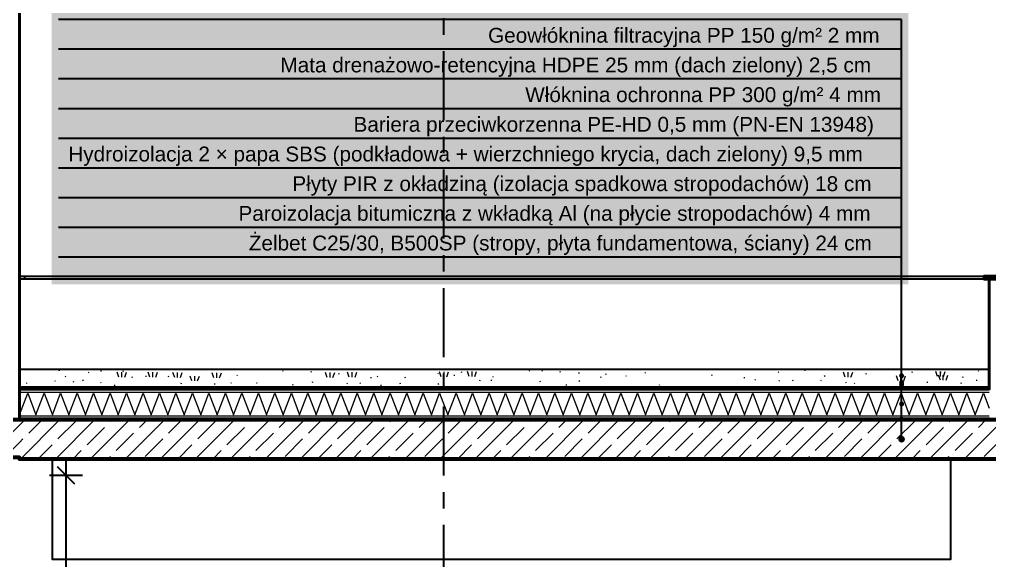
# Model space of a CAD drawing. Header units: metres. Extents: x -12.4 to 53.1, y -2.2 to 12.7.
# Drawn here: x 44.1 to 49.99, y 2.14 to 5.43 of the extents above; entities that cross this region are included whole.
import ezdxf

# ---------------------------------------------------------------- set-up
doc = ezdxf.new("R2010")
doc.units = ezdxf.units.M
for name, pattern in [('HYDRO_OKNA', [4.5, 1.5, -3]), ('KRESKOWA_3_1', [4, 3, -1]), ('PUNKTOWA', [10.5, 8.4, -1.05, 0, -1.05])]:
    doc.linetypes.add(name, pattern=pattern)
for name, color, linetype, lineweight in [('A-IZOL-WODNA', 5, 'Continuous', 100), ('A-KRESKOWANIE', 8, 'Continuous', 18), ('A-MASKA', 7, 'Continuous', 18), ('A-OPISY', 2, 'Continuous', 25), ('A-OSIE', 1, 'PUNKTOWA', 25), ('A-SCIANY-IZOL', 4, 'Continuous', 35), ('A-STROPY', 7, 'Continuous', 50), ('A-WARSTWY', 8, 'Continuous', 25), ('A-WIDOK', 7, 'Continuous', 25), ('A-WYMIARY', 1, 'Continuous', 25)]:
    doc.layers.add(name, color=color, linetype=linetype, lineweight=lineweight)
doc.styles.add('PL_ARIAL', font='arial.ttf')

msp = doc.modelspace()

# ---------------------------------------------------------------- hatches: boundary and pattern name
at = {"layer": 'A-MASKA', "true_color": 0xffffff}
for points in [[(46.9265, 5.2477), (49.431, 5.2477), (49.431, 5.3925), (46.9265, 5.3925)], [(45.6663, 5.0677), (49.431, 5.0677), (49.431, 5.2125), (45.6663, 5.2125)], [(47.1518, 4.8877), (49.431, 4.8877), (49.431, 5.0325), (47.1518, 5.0325)], [(46.11, 4.7077), (49.431, 4.7077), (49.431, 4.8525), (46.11, 4.8525)], [(44.379, 4.5277), (49.431, 4.5277), (49.431, 4.6725), (44.379, 4.6725)], [(45.7389, 4.3477), (49.431, 4.3477), (49.431, 4.4925), (45.7389, 4.4925)], [(45.4118, 4.1677), (49.431, 4.1677), (49.431, 4.3125), (45.4118, 4.3125)], [(45.4745, 3.9877), (49.431, 3.9877), (49.431, 4.1325), (45.4745, 4.1325)]]:
    msp.add_hatch(color=7, dxfattribs=at).paths.add_polyline_path(points)
at = {"layer": 'A-OPISY', "true_color": 0xffffff}
msp.add_hatch(color=7, dxfattribs=at).paths.add_polyline_path([(44.2965, 3.82), (49.4935, 3.82), (49.4935, 6.433), (44.2965, 6.433)])
at = {"layer": 'A-OPISY', "true_color": 0x000000}
for points in [[(49.4685, 3.265), (49.468, 3.2689), (49.4665, 3.2725), (49.4641, 3.2756), (49.461, 3.278), (49.4574, 3.2795), (49.4535, 3.28), (49.4496, 3.2795), (49.446, 3.278), (49.4429, 3.2756), (49.4405, 3.2725), (49.439, 3.2689), (49.4385, 3.265), (49.439, 3.2611), (49.4405, 3.2575), (49.4429, 3.2544), (49.446, 3.252), (49.4496, 3.2505), (49.4535, 3.25), (49.4574, 3.2505), (49.461, 3.252), (49.4641, 3.2544), (49.4665, 3.2575), (49.468, 3.2611)], [(49.4685, 3.224), (49.468, 3.2279), (49.4665, 3.2315), (49.4641, 3.2346), (49.461, 3.237), (49.4574, 3.2385), (49.4535, 3.239), (49.4496, 3.2385), (49.446, 3.237), (49.4429, 3.2346), (49.4405, 3.2315), (49.439, 3.2279), (49.4385, 3.224), (49.439, 3.2201), (49.4405, 3.2165), (49.4429, 3.2134), (49.446, 3.211), (49.4496, 3.2095), (49.4535, 3.209), (49.4574, 3.2095), (49.461, 3.211), (49.4641, 3.2134), (49.4665, 3.2165), (49.468, 3.2201)], [(49.4685, 3.2105), (49.468, 3.2144), (49.4665, 3.218), (49.4641, 3.2211), (49.461, 3.2235), (49.4574, 3.225), (49.4535, 3.2255), (49.4496, 3.225), (49.446, 3.2235), (49.4429, 3.2211), (49.4405, 3.218), (49.439, 3.2144), (49.4385, 3.2105), (49.439, 3.2066), (49.4405, 3.203), (49.4429, 3.1999), (49.446, 3.1975), (49.4496, 3.196), (49.4535, 3.1955), (49.4574, 3.196), (49.461, 3.1975), (49.4641, 3.1999), (49.4665, 3.203), (49.468, 3.2066)], [(49.4685, 3.196), (49.468, 3.1999), (49.4665, 3.2035), (49.4641, 3.2066), (49.461, 3.209), (49.4574, 3.2105), (49.4535, 3.211), (49.4496, 3.2105), (49.446, 3.209), (49.4429, 3.2066), (49.4405, 3.2035), (49.439, 3.1999), (49.4385, 3.196), (49.439, 3.1921), (49.4405, 3.1885), (49.4429, 3.1854), (49.446, 3.183), (49.4496, 3.1815), (49.4535, 3.181), (49.4574, 3.1815), (49.461, 3.183), (49.4641, 3.1854), (49.4665, 3.1885), (49.468, 3.1921)], [(49.4685, 3.1938), (49.468, 3.1976), (49.4665, 3.2013), (49.4641, 3.2044), (49.461, 3.2067), (49.4574, 3.2082), (49.4535, 3.2088), (49.4496, 3.2082), (49.446, 3.2067), (49.4429, 3.2044), (49.4405, 3.2013), (49.439, 3.1976), (49.4385, 3.1938), (49.439, 3.1899), (49.4405, 3.1863), (49.4429, 3.1831), (49.446, 3.1808), (49.4496, 3.1793), (49.4535, 3.1788), (49.4574, 3.1793), (49.461, 3.1808), (49.4641, 3.1831), (49.4665, 3.1863), (49.468, 3.1899)], [(49.4685, 3.1888), (49.468, 3.1926), (49.4665, 3.1963), (49.4641, 3.1994), (49.461, 3.2017), (49.4574, 3.2032), (49.4535, 3.2038), (49.4496, 3.2032), (49.446, 3.2017), (49.4429, 3.1994), (49.4405, 3.1963), (49.439, 3.1926), (49.4385, 3.1888), (49.439, 3.1849), (49.4405, 3.1813), (49.4429, 3.1781), (49.446, 3.1758), (49.4496, 3.1743), (49.4535, 3.1738), (49.4574, 3.1743), (49.461, 3.1758), (49.4641, 3.1781), (49.4665, 3.1813), (49.468, 3.1849)], [(49.4685, 3.094), (49.468, 3.0979), (49.4665, 3.1015), (49.4641, 3.1046), (49.461, 3.107), (49.4574, 3.1085), (49.4535, 3.109), (49.4496, 3.1085), (49.446, 3.107), (49.4429, 3.1046), (49.4405, 3.1015), (49.439, 3.0979), (49.4385, 3.094), (49.439, 3.0901), (49.4405, 3.0865), (49.4429, 3.0834), (49.446, 3.081), (49.4496, 3.0795), (49.4535, 3.079), (49.4574, 3.0795), (49.461, 3.081), (49.4641, 3.0834), (49.4665, 3.0865), (49.468, 3.0901)], [(49.4685, 3.002), (49.468, 3.0059), (49.4665, 3.0095), (49.4641, 3.0126), (49.461, 3.015), (49.4574, 3.0165), (49.4535, 3.017), (49.4496, 3.0165), (49.446, 3.015), (49.4429, 3.0126), (49.4405, 3.0095), (49.439, 3.0059), (49.4385, 3.002), (49.439, 2.9981), (49.4405, 2.9945), (49.4429, 2.9914), (49.446, 2.989), (49.4496, 2.9875), (49.4535, 2.987), (49.4574, 2.9875), (49.461, 2.989), (49.4641, 2.9914), (49.4665, 2.9945), (49.468, 2.9981)], [(49.4735, 2.88), (49.4728, 2.8852), (49.4708, 2.89), (49.4677, 2.8941), (49.4635, 2.8973), (49.4587, 2.8993), (49.4535, 2.9), (49.4483, 2.8993), (49.4435, 2.8973), (49.4394, 2.8941), (49.4362, 2.89), (49.4342, 2.8852), (49.4335, 2.88), (49.4342, 2.8748), (49.4362, 2.87), (49.4394, 2.8659), (49.4435, 2.8627), (49.4483, 2.8607), (49.4535, 2.86), (49.4587, 2.8607), (49.4635, 2.8627), (49.4677, 2.8659), (49.4708, 2.87), (49.4728, 2.8748)]]:
    msp.add_hatch(color=7, dxfattribs=at).paths.add_polyline_path(points)

# ---------------------------------------------------------------- linework, layer by layer
at = {"layer": 'A-IZOL-WODNA', "lineweight": 100, "ltscale": 0.05, "true_color": 0x000000}
msp.add_lwpolyline([(44.1001, 3.1888), (49.9851, 3.1888)], dxfattribs=at)
at = {"layer": 'A-IZOL-WODNA', "linetype": 'HYDRO_OKNA', "lineweight": 50, "ltscale": 0.05, "true_color": 0xffffff, "flags": 128}
msp.add_lwpolyline([(44.1001, 3.1888), (49.9851, 3.1888)], dxfattribs=at)
at = {"layer": 'A-IZOL-WODNA', "linetype": 'KRESKOWA_3_1', "lineweight": 35, "ltscale": 0.05, "flags": 128}
msp.add_lwpolyline([(44.1001, 3.002), (49.9851, 3.002)], dxfattribs=at)
at = {"layer": 'A-KRESKOWANIE', "lineweight": 25, "ltscale": 0.05}
for points in [[(44.3394, 3.2972), (44.3449, 3.2996)], [(44.7302, 3.2918), (44.732, 3.2975)], [(47.2711, 3.2928), (47.275, 3.2974)], [(48.8682, 3.2952), (48.8676, 3.3012)], [(49.9198, 3.2919), (49.9226, 3.2972)], [(44.3773, 3.2582), (44.3818, 3.2622)], [(44.4825, 3.2371), (44.4879, 3.2398)], [(44.5184, 3.2855), (44.5242, 3.287)], [(44.5968, 3.2907), (44.5951, 3.2965)], [(44.7042, 3.2568), (44.6937, 3.2868)], [(44.7217, 3.2568), (44.7217, 3.2868)], [(44.7392, 3.2568), (44.7497, 3.2868)], [(44.7853, 3.2528), (44.7834, 3.2584)], [(44.8658, 3.2631), (44.8717, 3.2634)], [(44.8921, 3.2572), (44.8816, 3.2872)], [(44.9096, 3.2572), (44.9096, 3.2872)], [(44.9271, 3.2572), (44.9376, 3.2872)], [(45.0085, 3.2588), (45.0026, 3.2599)], [(45.0421, 3.2538), (45.0316, 3.2838)], [(45.0596, 3.2538), (45.0596, 3.2838)], [(45.0771, 3.2538), (45.0876, 3.2838)], [(45.1466, 3.2335), (45.1361, 3.2635)], [(45.1641, 3.2335), (45.1641, 3.2635)], [(45.1816, 3.2335), (45.1921, 3.2635)], [(45.2799, 3.2533), (45.2694, 3.2833)], [(45.2974, 3.2533), (45.2974, 3.2833)], [(45.3149, 3.2533), (45.3254, 3.2833)], [(45.4214, 3.2657), (45.4225, 3.2716)], [(45.7014, 3.2899), (45.6988, 3.2953)], [(45.8695, 3.2873), (45.8733, 3.2919)], [(45.9678, 3.2547), (45.9573, 3.2847)], [(45.9853, 3.2547), (45.9853, 3.2847)], [(46.0028, 3.2547), (46.0133, 3.2847)], [(46.0365, 3.276), (46.0415, 3.2794)], [(46.1018, 3.2566), (46.0913, 3.2866)], [(46.1193, 3.2566), (46.1193, 3.2866)], [(46.1368, 3.2566), (46.1473, 3.2866)], [(46.2341, 3.2506), (46.235, 3.2565)], [(46.2709, 3.2593), (46.2759, 3.2625)], [(46.4431, 3.2509), (46.4416, 3.2567)], [(46.6405, 3.2766), (46.6437, 3.2817)], [(46.6593, 3.2595), (46.6488, 3.2895)], [(46.6768, 3.2595), (46.6768, 3.2895)], [(46.6943, 3.2595), (46.7048, 3.2895)], [(46.7395, 3.265), (46.7407, 3.2709)], [(46.7826, 3.2841), (46.7842, 3.2899)], [(46.8292, 3.2599), (46.8187, 3.2899)], [(46.8467, 3.2599), (46.8467, 3.2899)], [(46.8642, 3.2599), (46.8747, 3.2899)], [(46.9646, 3.234), (46.9639, 3.24)], [(46.9723, 3.258), (46.9772, 3.2614)], [(47.1924, 3.2943), (47.1981, 3.2962)], [(47.385, 3.2862), (47.3795, 3.2886)], [(47.4992, 3.2793), (47.4952, 3.2839)], [(47.6308, 3.2519), (47.629, 3.2576)], [(47.6605, 3.2714), (47.6584, 3.277)], [(47.7842, 3.26), (47.7812, 3.2652)], [(47.895, 3.2811), (47.8989, 3.2857)], [(48.3062, 3.2658), (48.3008, 3.2683)], [(48.4996, 3.2511), (48.5004, 3.257)], [(48.5637, 3.2383), (48.5678, 3.2427)], [(48.7045, 3.2846), (48.7086, 3.289)], [(48.9895, 3.2614), (48.9863, 3.2665)], [(49.1113, 3.2566), (49.1008, 3.2866)], [(49.1288, 3.2566), (49.1288, 3.2866)], [(49.1463, 3.2566), (49.1568, 3.2866)], [(49.236, 3.2776), (49.242, 3.2779)], [(49.4321, 3.2336), (49.4216, 3.2636)], [(49.4496, 3.2336), (49.4496, 3.2636)], [(49.4671, 3.2336), (49.4776, 3.2636)], [(49.5165, 3.2859), (49.5211, 3.2898)], [(49.6719, 3.2611), (49.6614, 3.2911)], [(49.6887, 3.2377), (49.6782, 3.2677)], [(49.694, 3.2849), (49.6892, 3.2884)], [(49.6894, 3.2611), (49.6894, 3.2911)], [(49.7062, 3.2377), (49.7062, 3.2677)], [(49.7069, 3.2611), (49.7174, 3.2911)], [(49.7237, 3.2377), (49.7342, 3.2677)], [(49.8233, 3.2556), (49.8288, 3.258)], [(44.1421, 3.2211), (44.148, 3.2223)], [(44.3196, 3.2301), (44.3164, 3.2352)], [(44.4315, 3.2253), (44.4258, 3.2274)], [(44.5958, 3.2195), (44.5937, 3.2251)], [(44.6811, 3.2048), (44.6773, 3.2094)], [(45.0851, 3.2168), (45.0792, 3.218)], [(45.2854, 3.2113), (45.2849, 3.2173)], [(45.3874, 3.2172), (45.3856, 3.223)], [(45.5437, 3.2205), (45.5377, 3.221)], [(45.7583, 3.2083), (45.7606, 3.2138)], [(45.8798, 3.2219), (45.8785, 3.2278)], [(46.0869, 3.2151), (46.0903, 3.22)], [(46.1651, 3.2189), (46.1696, 3.223)], [(46.2944, 3.2037), (46.2955, 3.2096)], [(46.4129, 3.2145), (46.4099, 3.2197)], [(46.6392, 3.2149), (46.6446, 3.2176)], [(46.8973, 3.2341), (46.8916, 3.2358)], [(47.2619, 3.2262), (47.2601, 3.232)], [(47.4193, 3.2055), (47.4189, 3.2115)], [(47.4977, 3.2311), (47.501, 3.2361)], [(47.9872, 3.2052), (47.9845, 3.2106)], [(48.7123, 3.2325), (48.7079, 3.2366)], [(48.7981, 3.2352), (48.7921, 3.2359)], [(48.9683, 3.2341), (48.9629, 3.2368)], [(49.1142, 3.2244), (49.1199, 3.2262)], [(49.1671, 3.2173), (49.1698, 3.2226)], [(49.6112, 3.2228), (49.6116, 3.2288)], [(49.8194, 3.2176), (49.8138, 3.2198)], [(49.9068, 3.2373), (49.9128, 3.2378)], [(44.1001, 3.1665), (49.9851, 3.1665)], [(44.1001, 3.029), (44.1501, 3.159), (44.2001, 3.029), (44.2501, 3.159), (44.3001, 3.029), (44.3501, 3.159), (44.4001, 3.029), (44.4501, 3.159), (44.5001, 3.029), (44.5501, 3.159), (44.6001, 3.029), (44.6501, 3.159), (44.7001, 3.029), (44.7501, 3.159), (44.8001, 3.029), (44.8501, 3.159), (44.9001, 3.029), (44.9501, 3.159), (45.0001, 3.029), (45.0501, 3.159), (45.1001, 3.029), (45.1501, 3.159), (45.2001, 3.029), (45.2501, 3.159), (45.3001, 3.029), (45.3501, 3.159), (45.4001, 3.029), (45.4501, 3.159), (45.5001, 3.029), (45.5501, 3.159), (45.6001, 3.029), (45.6501, 3.159), (45.7001, 3.029), (45.7501, 3.159), (45.8001, 3.029), (45.8501, 3.159), (45.9001, 3.029), (45.9501, 3.159), (46.0001, 3.029), (46.0501, 3.159), (46.1001, 3.029), (46.1501, 3.159), (46.2001, 3.029), (46.2501, 3.159), (46.3001, 3.029), (46.3501, 3.159), (46.4001, 3.029), (46.4501, 3.159), (46.5001, 3.029), (46.5501, 3.159), (46.6001, 3.029), (46.6501, 3.159), (46.7001, 3.029), (46.7501, 3.159), (46.8001, 3.029), (46.8501, 3.159), (46.9001, 3.029), (46.9501, 3.159), (47.0001, 3.029), (47.0501, 3.159), (47.1001, 3.029), (47.1501, 3.159), (47.2001, 3.029), (47.2501, 3.159), (47.3001, 3.029), (47.3501, 3.159), (47.4001, 3.029), (47.4501, 3.159), (47.5001, 3.029), (47.5501, 3.159), (47.6001, 3.029), (47.6501, 3.159), (47.7001, 3.029), (47.7501, 3.159), (47.8001, 3.029), (47.8501, 3.159), (47.9001, 3.029), (47.9501, 3.159), (48.0001, 3.029), (48.0501, 3.159), (48.1001, 3.029), (48.1501, 3.159), (48.2001, 3.029), (48.2501, 3.159), (48.3001, 3.029), (48.3501, 3.159), (48.4001, 3.029), (48.4501, 3.159), (48.5001, 3.029), (48.5501, 3.159), (48.6001, 3.029), (48.6501, 3.159), (48.7001, 3.029), (48.7501, 3.159), (48.8001, 3.029), (48.8501, 3.159), (48.9001, 3.029), (48.9501, 3.159), (49.0001, 3.029), (49.0501, 3.159), (49.1001, 3.029), (49.1501, 3.159), (49.2001, 3.029), (49.2501, 3.159), (49.3001, 3.029), (49.3501, 3.159), (49.4001, 3.029), (49.4501, 3.159), (49.5001, 3.029), (49.5501, 3.159), (49.6001, 3.029), (49.6501, 3.159), (49.7001, 3.029), (49.7501, 3.159), (49.8001, 3.029), (49.8501, 3.159), (49.9001, 3.029), (49.9501, 3.159), (49.9851, 3.068)], [(44.1001, 3.0215), (49.9851, 3.0215)], [(43.9139, 2.78), (44.1001, 2.9662)], [(44.1001, 2.9662), (44.1339, 3)], [(44.106, 2.76), (44.346, 3)], [(44.1568, 2.9168), (44.24, 3)], [(44.3182, 2.76), (44.5582, 3)], [(44.3336, 2.8815), (44.4396, 2.9875)], [(44.5103, 2.8461), (44.6164, 2.9522)], [(44.5303, 2.76), (44.7703, 3)], [(44.6518, 2.9875), (44.6642, 3)], [(44.7424, 2.76), (44.9824, 3)], [(44.8285, 2.9522), (44.8764, 3)], [(44.9546, 2.76), (45.1946, 3)], [(45.0053, 2.9168), (45.0885, 3)], [(45.1667, 2.76), (45.4067, 3)], [(45.1821, 2.8815), (45.2882, 2.9875)], [(45.3589, 2.8461), (45.4649, 2.9522)], [(45.3788, 2.76), (45.6188, 3)], [(45.5003, 2.9875), (45.5128, 3)], [(45.591, 2.76), (45.831, 3)], [(45.6771, 2.9522), (45.7249, 3)], [(45.8031, 2.76), (46.0431, 3)], [(45.8538, 2.9168), (45.937, 3)], [(46.0152, 2.76), (46.2552, 3)], [(46.0306, 2.8815), (46.1367, 2.9875)], [(46.2074, 2.8461), (46.3135, 2.9522)], [(46.2274, 2.76), (46.4674, 3)], [(46.3488, 2.9875), (46.3613, 3)], [(46.4395, 2.76), (46.6795, 3)], [(46.5256, 2.9522), (46.5734, 3)], [(46.6516, 2.76), (46.8916, 3)], [(46.7024, 2.9168), (46.7856, 3)], [(46.8638, 2.76), (47.1038, 3)], [(46.8791, 2.8815), (46.9852, 2.9875)], [(47.0559, 2.8461), (47.162, 2.9522)], [(47.0759, 2.76), (47.3159, 3)], [(47.1973, 2.9875), (47.2098, 3)], [(47.288, 2.76), (47.528, 3)], [(47.3741, 2.9522), (47.422, 3)], [(47.5002, 2.76), (47.7402, 3)], [(47.5509, 2.9168), (47.6341, 3)], [(47.7123, 2.76), (47.9523, 3)], [(47.7277, 2.8815), (47.8337, 2.9875)], [(47.9045, 2.8461), (48.0105, 2.9522)], [(47.9244, 2.76), (48.1644, 3)], [(48.0459, 2.9875), (48.0584, 3)], [(48.1365, 2.76), (48.3765, 3)], [(48.2227, 2.9522), (48.2705, 3)], [(48.3487, 2.76), (48.5887, 3)], [(48.3994, 2.9168), (48.4826, 3)], [(48.5608, 2.76), (48.8008, 3)], [(48.5762, 2.8815), (48.6823, 2.9875)], [(48.753, 2.8461), (48.859, 2.9522)], [(48.7729, 2.76), (49.0129, 3)], [(48.8944, 2.9875), (48.9069, 3)], [(48.9851, 2.76), (49.2251, 3)], [(49.0712, 2.9522), (49.119, 3)], [(49.1972, 2.76), (49.4372, 3)], [(49.248, 2.9168), (49.3311, 3)], [(49.4093, 2.76), (49.6493, 3)], [(49.4247, 2.8815), (49.5308, 2.9875)], [(49.6015, 2.8461), (49.7076, 2.9522)], [(49.6215, 2.76), (49.8615, 3)], [(49.7429, 2.9875), (49.7554, 3)], [(49.8336, 2.76), (50.0736, 3)], [(49.9197, 2.9522), (49.9675, 3)], [(44.6871, 2.8107), (44.7932, 2.9168)], [(45.5356, 2.8107), (45.6417, 2.9168)], [(46.3842, 2.8107), (46.4902, 2.9168)], [(47.2327, 2.8107), (47.3388, 2.9168)], [(48.0812, 2.8107), (48.1873, 2.9168)], [(48.9298, 2.8107), (49.0358, 2.9168)], [(49.7783, 2.8107), (49.8844, 2.9168)], [(44.02, 2.78), (44.1001, 2.8601)], [(44.1001, 2.8601), (44.1214, 2.8815)], [(44.2121, 2.76), (44.2982, 2.8461)], [(44.8639, 2.7754), (44.97, 2.8815)], [(45.0606, 2.76), (45.1467, 2.8461)], [(45.7124, 2.7754), (45.8185, 2.8815)], [(45.9092, 2.76), (45.9953, 2.8461)], [(46.561, 2.7754), (46.667, 2.8815)], [(46.7577, 2.76), (46.8438, 2.8461)], [(47.4095, 2.7754), (47.5155, 2.8815)], [(47.6062, 2.76), (47.6923, 2.8461)], [(48.258, 2.7754), (48.3641, 2.8815)], [(48.4547, 2.76), (48.5409, 2.8461)], [(49.1065, 2.7754), (49.2126, 2.8815)], [(49.3033, 2.76), (49.3894, 2.8461)], [(49.9551, 2.7754), (50.0611, 2.8815)], [(44.4242, 2.76), (44.475, 2.8107)], [(44.6364, 2.76), (44.6518, 2.7754)], [(45.2728, 2.76), (45.3235, 2.8107)], [(45.4849, 2.76), (45.5003, 2.7754)], [(46.1213, 2.76), (46.172, 2.8107)], [(46.3334, 2.76), (46.3488, 2.7754)], [(46.9698, 2.76), (47.0206, 2.8107)], [(47.182, 2.76), (47.1973, 2.7754)], [(47.8184, 2.76), (47.8691, 2.8107)], [(48.0305, 2.76), (48.0459, 2.7754)], [(48.6669, 2.76), (48.7176, 2.8107)], [(48.879, 2.76), (48.8944, 2.7754)], [(49.5154, 2.76), (49.5662, 2.8107)], [(49.7275, 2.76), (49.7429, 2.7754)]]:
    msp.add_lwpolyline(points, dxfattribs=at)
at = {"layer": 'A-OPISY', "lineweight": 35, "ltscale": 0.05}
for points in [[(49.4535, 5.425), (44.3365, 5.425)], [(49.4535, 3.805), (49.4535, 5.425)], [(49.4535, 5.245), (44.3365, 5.245)], [(49.4535, 5.065), (44.3365, 5.065)], [(49.4535, 4.885), (44.3365, 4.885)], [(49.4535, 4.705), (44.3365, 4.705)], [(49.4535, 4.525), (44.3365, 4.525)], [(49.4535, 4.345), (44.3365, 4.345)], [(49.4535, 4.165), (44.3365, 4.165)], [(49.4535, 3.985), (44.3365, 3.985)], [(49.4535, 2.88), (49.4535, 3.805)]]:
    msp.add_lwpolyline(points, dxfattribs=at)
at = {"layer": 'A-OSIE', "linetype": 'PUNKTOWA', "lineweight": 35, "ltscale": 0.049805, "flags": 128}
msp.add_lwpolyline([(46.6751, -1.6502), (46.6751, 10.796)], dxfattribs=at)
at = {"layer": 'A-SCIANY-IZOL', "lineweight": 50, "ltscale": 0.05}
msp.add_lwpolyline([(43.8901, 6.15), (43.8901, 6.15), (43.8901, 6.15), (44.1001, 6.15), (44.1001, 6.15), (44.1001, 6.15), (44.1001, 6.15), (44.1001, 3), (44.1001, 3), (44.1001, 3), (44.1001, 3), (44.1001, 3), (43.8901, 3), (43.8901, 3), (43.8901, 3), (43.8901, 3), (43.8901, 6.15)], close=True, dxfattribs=at)
for points in [[(50.0851, 3), (49.9851, 3), (49.9851, 3), (49.9851, 3), (49.9851, 3.004), (49.9851, 3.004), (49.9851, 3.004), (49.9851, 3.004), (49.9851, 3.004), (49.9851, 3.004), (49.9851, 3.004), (49.9851, 3.004), (49.9851, 3.004), (49.9851, 3.004), (49.9851, 3.004), (49.9851, 3.004), (49.9851, 3.004), (49.9851, 3.004), (49.9851, 3.004), (49.9851, 3.004), (49.9851, 3.004), (44.1001, 3.004), (44.1001, 3.004), (44.1001, 3.004), (44.1001, 3.184), (44.1001, 3.184), (44.1001, 3.184), (49.9851, 3.184), (49.9851, 3.184), (49.9851, 3.184), (49.9851, 3.184), (49.9851, 3.184), (49.9851, 3.184), (49.9851, 3.184), (49.9851, 3.184), (49.9851, 3.184), (49.9851, 3.184), (49.9851, 3.184), (49.9851, 3.184), (49.9851, 3.184), (49.9851, 3.184), (49.9851, 3.184), (49.9851, 3.184), (49.9851, 3.184), (49.9851, 3.85), (49.9851, 3.85), (49.9851, 3.85), (50.0851, 3.85)], [(50.2651, 3.85), (49.9551, 3.85), (49.9551, 3.85), (49.9551, 3.85), (49.9551, 3.87), (49.9551, 3.87), (49.9551, 3.87), (50.5001, 3.87)]]:
    msp.add_lwpolyline(points, dxfattribs=at)
at = {"layer": 'A-STROPY', "lineweight": 70, "ltscale": 0.05}
for points in [[(43.6951, 3), (50.2651, 3)], [(50.2651, 2.76), (44.1001, 2.76), (44.1001, 2.76), (44.1001, 2.76), (44.1001, 2.77), (44.1001, 2.77), (44.1001, 2.77), (44.1001, 2.77), (44.1001, 2.77), (44.1001, 2.77), (44.1001, 2.77), (44.1001, 2.77), (44.1001, 2.77), (44.1001, 2.77), (44.1001, 2.77), (44.1001, 2.77), (44.1001, 2.77), (44.1001, 2.77), (44.1001, 2.77), (44.1001, 2.77), (44.1001, 2.77), (44.0201, 2.77)]]:
    msp.add_lwpolyline(points, dxfattribs=at)
at = {"layer": 'A-WARSTWY', "lineweight": 35, "ltscale": 0.05}
msp.add_lwpolyline([(44.1001, 3.305), (44.1001, 3.305), (44.1001, 3.305), (49.9851, 3.305), (49.9851, 3.305), (49.9851, 3.305), (49.9851, 3.1935), (49.9851, 3.1935), (49.9851, 3.1935), (44.1001, 3.1935), (44.1001, 3.1935), (44.1001, 3.1935)], close=True, dxfattribs=at)
at = {"layer": 'A-WIDOK', "lineweight": 35, "ltscale": 0.05}
for points in [[(44.1005, 3.87), (44.1301, 3.87), (44.1301, 3.85), (44.1005, 3.85)], [(44.1305, 3.87), (49.9547, 3.87)], [(49.9547, 3.85), (44.1305, 3.85)], [(49.7501, 2.7596), (49.7501, 2.15), (44.3001, 2.15), (44.3001, 2.7596)]]:
    msp.add_lwpolyline(points, dxfattribs=at)
at = {"layer": 'A-WYMIARY', "lineweight": 35, "ltscale": 0.05}
for points in [[(44.4361, 2.607), (44.3301, 2.713)], [(44.3831, -0.2), (44.3831, 2.76)], [(44.4831, 2.66), (44.2831, 2.66)]]:
    msp.add_lwpolyline(points, dxfattribs=at)

# ---------------------------------------------------------------- texts
at = {"layer": 'A-OPISY', "style": 'PL_ARIAL'}
for s, p in [('Geowłóknina filtracyjna PP 150 g/m² 2 mm', (46.944, 5.285)), ('Mata drenażowo-retencyjna HDPE 25 mm (dach zielony) 2,5 cm', (45.6838, 5.105)), ('Włóknina ochronna PP 300 g/m² 4 mm', (47.1693, 4.925)), ('Bariera przeciwkorzenna PE-HD 0,5 mm (PN-EN 13948)', (46.1275, 4.745)), ('Hydroizolacja 2 × papa SBS (podkładowa + wierzchniego krycia, dach zielony) 9,5 mm', (44.3965, 4.565)), ('Płyty PIR z okładziną (izolacja spadkowa stropodachów) 18 cm', (45.7564, 4.385)), ('Paroizolacja bitumiczna z wkładką Al (na płycie stropodachów) 4 mm', (45.4293, 4.205)), ('Żelbet C25/30, B500SP (stropy, płyta fundamentowa, ściany) 24 cm', (45.492, 4.025))]:
    msp.add_text(s, height=0.09, dxfattribs=at).set_placement(p)

doc.saveas('drawing.dxf')
